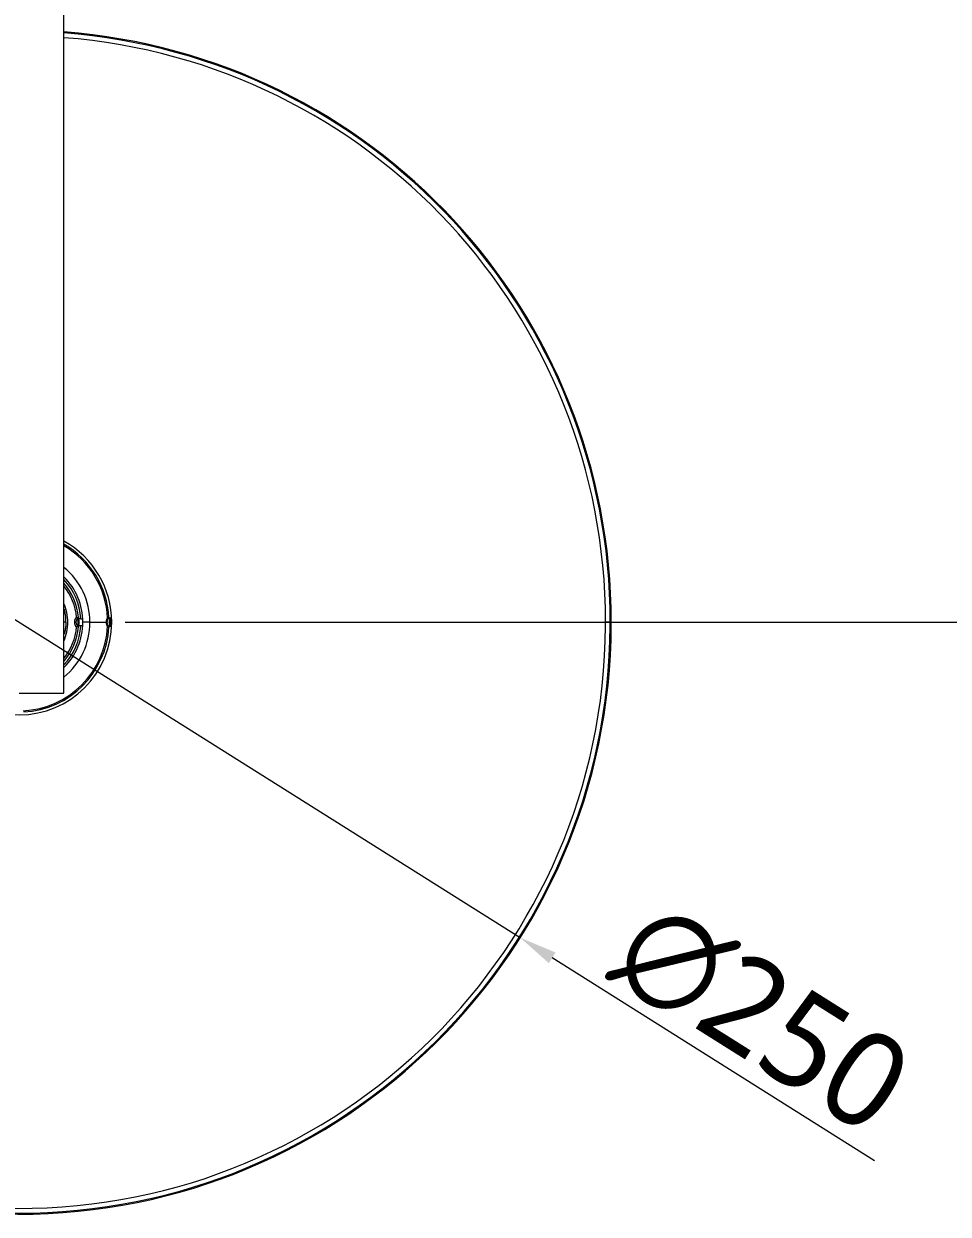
# Model space of a CAD drawing. Extents: x 3274 to 6433, y 0 to 2315.
# Drawn here: x 4228.5 to 4424, y 1523.1 to 1774.9 of the extents above; entities that cross this region are included whole.
import ezdxf

# ---------------------------------------------------------------- set-up
doc = ezdxf.new("R2010")
doc.units = 0
doc.header["$LTSCALE"] = 4
doc.header["$MEASUREMENT"] = 0
doc.header["$PDMODE"] = 3
doc.header["$PDSIZE"] = -10
doc.layers.get('0').update_dxf_attribs({"linetype": 'CONTINUOUS'})
doc.layers.get('DEFPOINTS').update_dxf_attribs({"linetype": 'CONTINUOUS'})
doc.layers.add('1', color=7, linetype='CONTINUOUS', true_color=0xffffff)
doc.styles.add('Daelim Dimension', font='NanumGothic.ttf')
doc.dimstyles.new('DEFAULT', dxfattribs={"dimscale": 2, "dimtxt": 2, "dimasz": 2, "dimexe": 0, "dimexo": 2, "dimgap": 1, "dimtad": 1, "dimdec": 1, "dimzin": 9, "dimdsep": 46, "dimtxsty": 'Daelim Dimension', "dimcen": 0.5, "dimclrd": 252, "dimclre": 252, "dimclrt": 3, "dimadec": 1, "dimazin": 0, "dimtfac": 1, "dimtdec": 1, "dimtix": 1, "dimtmove": 0, "dimatfit": 3, "dimfxl": 1, "dimtolj": 1, "dimtzin": 1, "dimlwd": 9, "dimlwe": 9, "dimarcsym": 0})

# ---------------------------------------------------------------- blocks, each defined once
blk = doc.blocks.new('*D1')
at = {"color": 5, "lineweight": 9, "ltscale": 0.5, "transparency": 16777216}
for p, q in [((4336.52, 2135.39), (4578.33, 2135.39)), ((4576.33, 1656.29), (4576.33, 2127.39)), ((4249.99, 1648.29), (4578.33, 1648.29))]:
    blk.add_line(p, q, dxfattribs=at)
at = {"color": 5, "ltscale": 0.5, "transparency": 16777216}
for points in [[(4575, 2127.39), (4577.66, 2127.39), (4576.33, 2135.39)], [(4575, 1656.29), (4577.66, 1656.29), (4576.33, 1648.29)]]:
    blk.add_solid(points, dxfattribs=at)
at = {"layer": 'DEFPOINTS', "color": 0, "ltscale": 0.5, "transparency": 16777216}
for p in [(4332.52, 2135.39), (4576.33, 2135.39), (4245.99, 1648.29)]:
    blk.add_point(p, dxfattribs=at)
at = {"color": 7, "ltscale": 0.5, "transparency": 16777216, "insert": (4563.44, 1891.84), "char_height": 20, "attachment_point": 5, "rotation": 90, "style": 'Daelim Dimension'}
blk.add_mtext('\\A1;487', dxfattribs=at)
blk = doc.blocks.new('*D2')
at = {"color": 5, "lineweight": 9, "ltscale": 0.5, "transparency": 16777216}
for p, q in [((4114.78, 1719.29), (4108.01, 1723.55)), ((4121.55, 1715.02), (4333.48, 1581.56)), ((4408.4, 1534.37), (4340.25, 1577.29))]:
    blk.add_line(p, q, dxfattribs=at)
at = {"color": 5, "ltscale": 0.5, "transparency": 16777216}
for points in [[(4115.49, 1720.42), (4114.07, 1718.16), (4121.55, 1715.02)], [(4340.96, 1578.42), (4339.54, 1576.16), (4333.48, 1581.56)]]:
    blk.add_solid(points, dxfattribs=at)
at = {"layer": 'DEFPOINTS', "color": 0, "ltscale": 0.5, "transparency": 16777216}
for p in [(4121.55, 1715.02), (4333.48, 1581.56)]:
    blk.add_point(p, dxfattribs=at)
at = {"color": 7, "ltscale": 0.5, "transparency": 16777216, "insert": (4384.58, 1564.61), "char_height": 20, "attachment_point": 5, "rotation": 327.7987, "style": 'Daelim Dimension'}
blk.add_mtext('\\A1;∅250', dxfattribs=at)

msp = doc.modelspace()

# ---------------------------------------------------------------- linework, layer by layer
at = {"layer": '1', "color": 7, "linetype": 'Continuous', "lineweight": 18}
for p, q in [((4237.02, 1633.29), (4237.02, 1993.29)), ((4240.08, 1649.26), (4240.08, 1649.26)), ((4240.08, 1647.32), (4240.08, 1647.32)), ((4240.6, 1649.04), (4240.09, 1649.04)), ((4240.6, 1647.54), (4240.09, 1647.54)), ((4227.52, 1633.29), (4237.02, 1633.29))]:
    msp.add_line(p, q, dxfattribs=at)
at = {"layer": '1', "color": 7, "linetype": 'Continuous', "lineweight": 13}
for p, q in [((4237.44, 1648.29), (4237.02, 1648.29)), ((4240.22, 1648.29), (4240.17, 1648.29)), ((4242.52, 1648.29), (4241.02, 1648.29)), ((4352.53, 1648.29), (4351.53, 1648.29)), ((4352.75, 1648.29), (4352.53, 1648.29))]:
    msp.add_line(p, q, dxfattribs=at)
at = {"layer": '1', "color": 7, "linetype": 'Continuous', "lineweight": 18}
for radius, start, end in [(125.23, 0, 85.6516), (19.6, 0, 61.0088), (18.75, 2.6327, 59.5519), (15, 0, 50.7023), (13.5, 0, 45.2742), (12.6, 4.4546, 41.0658), (10.3, 0, 22.7334), (125.23, 180, 359.7574), (19.6, 180, 0), (18.75, 272.6327, 357.3673), (13.5, 314.7258, 0), (15, 309.2977, 0), (10.3, 337.2666, 0), (12.6, 318.9342, 355.5454), (12.7, 360, 3.3862), (12.7, 356.6138, 0), (125.23, 359.7574, 0)]:
    msp.add_arc((4227.52, 1648.29), radius, start, end, dxfattribs=at)
at = {"layer": '1', "color": 7, "linetype": 'Continuous', "lineweight": 13}
for radius, start, end in [(125.01, 360, 85.6441), (124.01, 0, 85.6077), (19.02, 3.0629, 60.0304), (13.1, 3.2821, 43.5154), (12.2, 4.7355, 38.8594), (125.01, 180, 359.6416), (124.01, 180, 359.6416), (19.02, 273.0629, 356.9369), (13.1, 316.484, 356.7179), (12.2, 321.1396, 355.2651), (124.01, 359.6416, 0), (125.01, 359.6416, 0), (125.23, 359.7574, 360)]:
    msp.add_arc((4227.52, 1648.29), radius, start, end, dxfattribs=at)
at = {"layer": '1', "color": 7, "linetype": 'Continuous', "lineweight": 18}
msp.add_ellipse((4246.63, 1647.44), major_axis=(0.112, -0.278), ratio=0.999587, start_param=1.14515, end_param=1.993458, dxfattribs=at)
for points, knots in [([(4237.44, 1648.29), (4237.45, 1648.71), (4237.43, 1649.13), (4237.36, 1649.76), (4237.33, 1649.97), (4237.27, 1650.28), (4237.25, 1650.39), (4237.21, 1650.59), (4237.19, 1650.7), (4237.14, 1650.89), (4237.12, 1650.98), (4237.1, 1651.06)], [0, 0, 0, 0, 0.45162, 0.45162, 0.67743, 0.67743, 0.790335, 0.790335, 0.90324, 0.90324, 1, 1, 1, 1]), ([(4237.44, 1648.29), (4237.43, 1648.01), (4237.42, 1647.73), (4237.36, 1647.18), (4237.32, 1646.91), (4237.24, 1646.5), (4237.21, 1646.36), (4237.16, 1646.16), (4237.15, 1646.09), (4237.11, 1645.96), (4237.09, 1645.89), (4237.07, 1645.82), (4237.07, 1645.81), (4237.07, 1645.8)], [0, 0, 0, 0, 0.330033, 0.330033, 0.660066, 0.660066, 0.825082, 0.825082, 0.907591, 0.907591, 0.990099, 0.990099, 1, 1, 1, 1]), ([(4239.93, 1647.59), (4239.9, 1647.61), (4239.82, 1647.68), (4239.72, 1647.82), (4239.64, 1648.03), (4239.61, 1648.29), (4239.64, 1648.54), (4239.72, 1648.76), (4239.82, 1648.9), (4239.9, 1648.97), (4239.93, 1648.99)], [0, 0, 0, 0, 0.097404, 0.21396, 0.346959, 0.49925, 0.651569, 0.784988, 0.901878, 1, 1, 1, 1]), ([(4239.93, 1648.99), (4239.93, 1648.99), (4239.93, 1648.99), (4239.93, 1648.99), (4239.93, 1648.99), (4239.93, 1648.99), (4239.93, 1648.99), (4239.93, 1648.99), (4239.93, 1648.99), (4239.93, 1648.99), (4239.93, 1649), (4239.93, 1649), (4239.92, 1649), (4239.92, 1649), (4239.92, 1649), (4239.92, 1649.01), (4239.92, 1649.01), (4239.91, 1649.01), (4239.91, 1649.02), (4239.91, 1649.02), (4239.9, 1649.03), (4239.9, 1649.03), (4239.9, 1649.03), (4239.89, 1649.04), (4239.89, 1649.04), (4239.89, 1649.05), (4239.88, 1649.06), (4239.88, 1649.06), (4239.87, 1649.07), (4239.87, 1649.07), (4239.86, 1649.08), (4239.85, 1649.1), (4239.83, 1649.12), (4239.81, 1649.15), (4239.78, 1649.18), (4239.76, 1649.2), (4239.75, 1649.22), (4239.73, 1649.24), (4239.71, 1649.26), (4239.7, 1649.27), (4239.69, 1649.28), (4239.68, 1649.29), (4239.67, 1649.3)], [0, 0, 0, 0, 0.014949, 0.030074, 0.045375, 0.06085, 0.076497, 0.092315, 0.108301, 0.124452, 0.140766, 0.15724, 0.17387, 0.190653, 0.207586, 0.224663, 0.24188, 0.259233, 0.276718, 0.294327, 0.312057, 0.329901, 0.347854, 0.365909, 0.384059, 0.402299, 0.420622, 0.43902, 0.457486, 0.476014, 0.494595, 0.541003, 0.59825, 0.665953, 0.743404, 0.790115, 0.833352, 0.873167, 0.909639, 0.942864, 0.972948, 1, 1, 1, 1]), ([(4239.67, 1647.28), (4239.68, 1647.29), (4239.68, 1647.29), (4239.69, 1647.3), (4239.7, 1647.31), (4239.7, 1647.31), (4239.71, 1647.32), (4239.72, 1647.33), (4239.73, 1647.34), (4239.74, 1647.35), (4239.75, 1647.37), (4239.76, 1647.38), (4239.77, 1647.39), (4239.79, 1647.41), (4239.81, 1647.43), (4239.83, 1647.46), (4239.85, 1647.48), (4239.86, 1647.5), (4239.87, 1647.51), (4239.88, 1647.53), (4239.89, 1647.54), (4239.9, 1647.55), (4239.91, 1647.56), (4239.91, 1647.56), (4239.92, 1647.57), (4239.92, 1647.58), (4239.92, 1647.58), (4239.93, 1647.59), (4239.93, 1647.59), (4239.93, 1647.59), (4239.93, 1647.59), (4239.93, 1647.59), (4239.93, 1647.59)], [0, 0, 0, 0, 0.015498, 0.031995, 0.049514, 0.068076, 0.087702, 0.108412, 0.130225, 0.15316, 0.177232, 0.202454, 0.228836, 0.256385, 0.333806, 0.4015, 0.458761, 0.505205, 0.54369, 0.581903, 0.619782, 0.657266, 0.694297, 0.730823, 0.766794, 0.802166, 0.8369, 0.870963, 0.904326, 0.936965, 0.968861, 1, 1, 1, 1]), ([(4240.08, 1647.31), (4240.08, 1647.31), (4240.08, 1647.31), (4240.08, 1647.31), (4240.08, 1647.31), (4240.08, 1647.31), (4240.08, 1647.31), (4240.07, 1647.31), (4240.07, 1647.31), (4240.07, 1647.31), (4240.07, 1647.31), (4240.06, 1647.31), (4240.06, 1647.31), (4240.06, 1647.31), (4240.05, 1647.31), (4240.05, 1647.31), (4240.05, 1647.31), (4240.04, 1647.31), (4240.04, 1647.31), (4240.03, 1647.31), (4240.03, 1647.31), (4240.02, 1647.31), (4240.01, 1647.31), (4240.01, 1647.31), (4240, 1647.31), (4239.99, 1647.3), (4239.99, 1647.3), (4239.98, 1647.3), (4239.97, 1647.3), (4239.96, 1647.3), (4239.95, 1647.3), (4239.94, 1647.3), (4239.93, 1647.3), (4239.92, 1647.3), (4239.91, 1647.3), (4239.9, 1647.3), (4239.88, 1647.3), (4239.87, 1647.3), (4239.85, 1647.29), (4239.84, 1647.29), (4239.82, 1647.29), (4239.81, 1647.29), (4239.79, 1647.29), (4239.77, 1647.29), (4239.75, 1647.29), (4239.73, 1647.29), (4239.71, 1647.29), (4239.69, 1647.28), (4239.68, 1647.28), (4239.67, 1647.28)], [0, 0, 0, 0, 0.016466, 0.033015, 0.049647, 0.066361, 0.083159, 0.100041, 0.117007, 0.134057, 0.151192, 0.168411, 0.185716, 0.203106, 0.220581, 0.238143, 0.25579, 0.273524, 0.291345, 0.309252, 0.327247, 0.345328, 0.363498, 0.381755, 0.400099, 0.418533, 0.437054, 0.455664, 0.474363, 0.49315, 0.514521, 0.53648, 0.559028, 0.582165, 0.605892, 0.630208, 0.655114, 0.68061, 0.706695, 0.733371, 0.760636, 0.788492, 0.816937, 0.845973, 0.875598, 0.905814, 0.936619, 0.968015, 1, 1, 1, 1]), ([(4239.67, 1649.3), (4239.68, 1649.3), (4239.68, 1649.3), (4239.69, 1649.3), (4239.7, 1649.3), (4239.71, 1649.29), (4239.72, 1649.29), (4239.73, 1649.29), (4239.74, 1649.29), (4239.75, 1649.29), (4239.76, 1649.29), (4239.77, 1649.29), (4239.78, 1649.29), (4239.78, 1649.29), (4239.79, 1649.29), (4239.8, 1649.29), (4239.81, 1649.29), (4239.82, 1649.29), (4239.82, 1649.29), (4239.83, 1649.29), (4239.84, 1649.29), (4239.85, 1649.29), (4239.85, 1649.29), (4239.86, 1649.29), (4239.87, 1649.28), (4239.87, 1649.28), (4239.88, 1649.28), (4239.89, 1649.28), (4239.89, 1649.28), (4239.9, 1649.28), (4239.91, 1649.28), (4239.91, 1649.28), (4239.92, 1649.28), (4239.92, 1649.28), (4239.93, 1649.28), (4239.93, 1649.28), (4239.94, 1649.28), (4239.94, 1649.28), (4239.95, 1649.28), (4239.95, 1649.28), (4239.96, 1649.28), (4239.97, 1649.28), (4239.98, 1649.28), (4239.99, 1649.28), (4240, 1649.27), (4240.02, 1649.27), (4240.03, 1649.27), (4240.04, 1649.27), (4240.05, 1649.27), (4240.05, 1649.27), (4240.06, 1649.27), (4240.07, 1649.27), (4240.07, 1649.27), (4240.07, 1649.27), (4240.08, 1649.27), (4240.08, 1649.27), (4240.08, 1649.27), (4240.08, 1649.27)], [0, 0, 0, 0, 0.015303, 0.03047, 0.045502, 0.060398, 0.075159, 0.089785, 0.104275, 0.118629, 0.132848, 0.146932, 0.16088, 0.174693, 0.18837, 0.201912, 0.215318, 0.228589, 0.241725, 0.254725, 0.267589, 0.280318, 0.292912, 0.30537, 0.317693, 0.329881, 0.341933, 0.353849, 0.365631, 0.377277, 0.388787, 0.400162, 0.411402, 0.422507, 0.433476, 0.44431, 0.455008, 0.465572, 0.476, 0.486293, 0.496451, 0.506473, 0.541547, 0.576304, 0.610746, 0.644874, 0.678689, 0.712193, 0.745388, 0.778275, 0.810855, 0.843131, 0.875103, 0.906775, 0.938147, 0.969221, 1, 1, 1, 1]), ([(4239.93, 1648.99), (4239.96, 1649), (4239.98, 1649.02), (4240.02, 1649.06), (4240.03, 1649.08), (4240.06, 1649.13), (4240.07, 1649.16), (4240.08, 1649.21), (4240.08, 1649.24), (4240.08, 1649.27)], [0, 0, 0, 0, 0.25, 0.25, 0.5, 0.5, 0.75, 0.75, 1, 1, 1, 1]), ([(4240.08, 1647.31), (4240.08, 1647.34), (4240.08, 1647.37), (4240.07, 1647.42), (4240.06, 1647.45), (4240.03, 1647.5), (4240.02, 1647.52), (4239.98, 1647.56), (4239.96, 1647.58), (4239.93, 1647.59)], [0, 0, 0, 0, 0.25, 0.25, 0.5, 0.5, 0.75, 0.75, 1, 1, 1, 1]), ([(4240.08, 1649.27), (4240.08, 1649.27), (4240.08, 1649.27), (4240.08, 1649.27), (4240.08, 1649.27), (4240.08, 1649.27), (4240.08, 1649.27), (4240.08, 1649.26), (4240.08, 1649.26), (4240.08, 1649.26), (4240.08, 1649.26), (4240.08, 1649.26), (4240.08, 1649.25), (4240.08, 1649.25), (4240.08, 1649.25), (4240.08, 1649.24), (4240.08, 1649.24), (4240.08, 1649.24), (4240.08, 1649.23), (4240.08, 1649.23), (4240.08, 1649.22), (4240.08, 1649.22), (4240.08, 1649.21), (4240.08, 1649.2), (4240.09, 1649.17), (4240.09, 1649.13), (4240.09, 1649.09), (4240.09, 1649.03), (4240.1, 1648.97), (4240.1, 1648.9), (4240.11, 1648.82), (4240.11, 1648.76), (4240.11, 1648.71), (4240.11, 1648.67), (4240.11, 1648.64), (4240.11, 1648.6), (4240.11, 1648.56), (4240.11, 1648.52), (4240.12, 1648.47), (4240.12, 1648.43), (4240.12, 1648.38), (4240.12, 1648.34), (4240.12, 1648.31), (4240.12, 1648.29)], [0, 0, 0, 0, 0.00985, 0.019664, 0.029444, 0.039194, 0.048918, 0.058619, 0.068302, 0.07797, 0.087626, 0.097274, 0.106919, 0.116563, 0.126211, 0.135866, 0.145532, 0.155212, 0.164911, 0.174632, 0.184378, 0.194154, 0.203963, 0.213808, 0.267985, 0.321611, 0.375318, 0.429735, 0.48716, 0.545431, 0.605232, 0.6672, 0.693281, 0.720119, 0.747746, 0.776189, 0.805472, 0.83562, 0.866652, 0.89859, 0.931449, 0.965248, 1, 1, 1, 1]), ([(4240.08, 1649.24), (4240.08, 1649.23), (4240.08, 1649.19), (4240.09, 1649.08), (4240.1, 1648.99), (4240.1, 1648.94)], [0, 0, 0, 0, 0.331565, 0.665315, 1, 1, 1, 1]), ([(4240.08, 1647.31), (4240.08, 1647.31), (4240.08, 1647.31), (4240.08, 1647.31), (4240.08, 1647.31), (4240.08, 1647.31), (4240.08, 1647.32), (4240.08, 1647.32), (4240.08, 1647.32), (4240.08, 1647.32), (4240.08, 1647.32), (4240.08, 1647.33), (4240.08, 1647.33), (4240.08, 1647.33), (4240.08, 1647.34), (4240.08, 1647.34), (4240.08, 1647.35), (4240.08, 1647.35), (4240.08, 1647.36), (4240.08, 1647.36), (4240.08, 1647.37), (4240.08, 1647.38), (4240.09, 1647.41), (4240.09, 1647.45), (4240.09, 1647.5), (4240.09, 1647.54), (4240.1, 1647.58), (4240.1, 1647.61), (4240.1, 1647.64), (4240.1, 1647.67), (4240.1, 1647.7), (4240.1, 1647.73), (4240.11, 1647.77), (4240.11, 1647.8), (4240.11, 1647.84), (4240.11, 1647.88), (4240.11, 1647.92), (4240.11, 1647.96), (4240.11, 1648), (4240.11, 1648.04), (4240.11, 1648.07), (4240.12, 1648.11), (4240.12, 1648.14), (4240.12, 1648.18), (4240.12, 1648.22), (4240.12, 1648.25), (4240.12, 1648.28), (4240.12, 1648.29)], [0, 0, 0, 0, 0.009991, 0.020053, 0.030187, 0.040392, 0.050669, 0.061018, 0.07144, 0.081933, 0.0925, 0.10314, 0.113853, 0.12464, 0.135502, 0.146437, 0.157448, 0.168535, 0.179697, 0.190936, 0.202252, 0.213643, 0.267506, 0.321446, 0.375493, 0.429551, 0.455041, 0.480775, 0.506758, 0.53298, 0.559418, 0.586039, 0.612802, 0.639678, 0.666688, 0.697542, 0.728194, 0.758592, 0.788728, 0.81865, 0.843427, 0.868564, 0.894071, 0.919956, 0.94623, 0.972906, 1, 1, 1, 1]), ([(4240.1, 1647.64), (4240.1, 1647.59), (4240.09, 1647.5), (4240.08, 1647.39), (4240.08, 1647.35), (4240.08, 1647.34)], [0, 0, 0, 0, 0.334693, 0.668436, 1, 1, 1, 1]), ([(4240.12, 1648.28), (4240.12, 1648.4), (4240.11, 1648.54), (4240.11, 1648.69), (4240.11, 1648.73)], [0, 0, 0, 0, 0.74134, 1, 1, 1, 1]), ([(4240.11, 1647.85), (4240.11, 1647.89), (4240.11, 1648.04), (4240.12, 1648.19), (4240.12, 1648.3)], [0, 0, 0, 0, 0.26007, 1, 1, 1, 1]), ([(4240.6, 1649.04), (4240.62, 1649.04), (4240.65, 1649.04), (4240.69, 1649.04), (4240.7, 1649.04), (4240.72, 1649.04), (4240.74, 1649.04), (4240.77, 1649.04), (4240.8, 1649.04), (4240.83, 1649.04), (4240.84, 1649.04), (4240.86, 1649.04), (4240.87, 1649.04), (4240.9, 1649.04), (4240.91, 1649.04), (4240.94, 1649.04), (4240.94, 1649.04), (4240.95, 1649.04), (4240.97, 1649.04), (4240.97, 1649.04), (4240.98, 1649.04), (4240.99, 1649.04), (4240.99, 1649.04), (4241, 1649.04), (4241, 1649.04)], [0, 0, 0, 0, 0.125, 0.125, 0.1875, 0.1875, 0.25, 0.25, 0.375, 0.375, 0.4375, 0.4375, 0.5, 0.5, 0.625, 0.625, 0.6875, 0.6875, 0.75, 0.8125, 0.8125, 0.875, 0.875, 1, 1, 1, 1]), ([(4241, 1647.54), (4241, 1647.54), (4240.99, 1647.54), (4240.99, 1647.54), (4240.98, 1647.54), (4240.97, 1647.54), (4240.97, 1647.54), (4240.96, 1647.54), (4240.94, 1647.54), (4240.92, 1647.54), (4240.91, 1647.54), (4240.9, 1647.54), (4240.89, 1647.54), (4240.86, 1647.54), (4240.84, 1647.54), (4240.81, 1647.54), (4240.8, 1647.54), (4240.77, 1647.54), (4240.75, 1647.54), (4240.72, 1647.54), (4240.7, 1647.54), (4240.69, 1647.54), (4240.65, 1647.54), (4240.62, 1647.54), (4240.6, 1647.54)], [0, 0, 0, 0, 0.125, 0.125, 0.1875, 0.1875, 0.25, 0.25, 0.375, 0.375, 0.4375, 0.4375, 0.5, 0.5, 0.625, 0.625, 0.6875, 0.6875, 0.75, 0.8125, 0.8125, 0.875, 0.875, 1, 1, 1, 1]), ([(4246.93, 1647.42), (4246.86, 1647.4), (4246.72, 1647.35), (4246.58, 1647.3), (4246.51, 1647.27)], [0, 0, 0, 0, 0.499445, 1, 1, 1, 1])]:
    msp.add_open_spline(points, degree=3, knots=knots, dxfattribs=at)
at = {"layer": '1', "color": 7, "linetype": 'Continuous', "lineweight": 13}
for points, knots in [([(4239.67, 1649.3), (4239.67, 1649.3), (4239.67, 1649.29), (4239.66, 1649.29), (4239.65, 1649.28), (4239.64, 1649.28), (4239.63, 1649.27), (4239.62, 1649.26), (4239.61, 1649.25), (4239.6, 1649.24), (4239.58, 1649.22), (4239.55, 1649.2), (4239.53, 1649.17), (4239.51, 1649.15), (4239.49, 1649.13), (4239.47, 1649.1), (4239.45, 1649.07), (4239.41, 1649.02), (4239.38, 1648.96), (4239.35, 1648.9), (4239.33, 1648.86), (4239.32, 1648.82), (4239.3, 1648.78), (4239.28, 1648.74), (4239.27, 1648.68), (4239.26, 1648.64), (4239.25, 1648.61), (4239.25, 1648.59), (4239.24, 1648.56), (4239.23, 1648.52), (4239.23, 1648.47), (4239.22, 1648.41), (4239.22, 1648.33), (4239.22, 1648.27), (4239.22, 1648.2), (4239.22, 1648.14), (4239.23, 1648.07), (4239.24, 1648.03), (4239.25, 1647.99), (4239.25, 1647.96), (4239.26, 1647.93), (4239.27, 1647.89), (4239.29, 1647.84), (4239.31, 1647.77), (4239.35, 1647.68), (4239.39, 1647.6), (4239.43, 1647.53), (4239.47, 1647.48), (4239.5, 1647.44), (4239.53, 1647.41), (4239.55, 1647.39), (4239.57, 1647.37), (4239.59, 1647.35), (4239.61, 1647.33), (4239.62, 1647.32), (4239.64, 1647.31), (4239.66, 1647.29), (4239.67, 1647.29), (4239.67, 1647.28)], [0, 0, 0, 0, 0.003667, 0.007654, 0.01196, 0.016586, 0.021531, 0.026795, 0.032377, 0.038276, 0.053726, 0.069125, 0.084466, 0.092227, 0.110731, 0.126824, 0.139481, 0.160587, 0.205938, 0.224538, 0.243062, 0.261524, 0.279934, 0.30317, 0.326367, 0.349528, 0.35784, 0.368538, 0.381615, 0.397067, 0.414887, 0.452248, 0.482769, 0.510733, 0.538695, 0.566669, 0.594666, 0.622704, 0.630568, 0.641682, 0.656055, 0.673699, 0.694628, 0.733998, 0.7679, 0.814183, 0.851715, 0.880318, 0.899882, 0.91329, 0.926737, 0.940225, 0.95375, 0.963291, 0.972689, 0.981941, 0.991045, 1, 1, 1, 1]), ([(4239.93, 1648.99), (4239.93, 1648.99), (4239.93, 1648.98), (4239.93, 1648.97), (4239.94, 1648.95), (4239.94, 1648.92), (4239.94, 1648.9), (4239.94, 1648.85), (4239.95, 1648.82), (4239.95, 1648.76), (4239.95, 1648.72), (4239.94, 1648.65), (4239.94, 1648.61), (4239.93, 1648.52), (4239.93, 1648.48), (4239.93, 1648.38), (4239.93, 1648.34), (4239.93, 1648.29)], [0, 0, 0, 0, 0.125, 0.125, 0.25, 0.25, 0.375, 0.375, 0.5, 0.5, 0.625, 0.625, 0.75, 0.75, 0.875, 0.875, 1, 1, 1, 1]), ([(4239.93, 1648.29), (4239.93, 1648.24), (4239.93, 1648.2), (4239.93, 1648.1), (4239.93, 1648.06), (4239.94, 1647.97), (4239.94, 1647.93), (4239.95, 1647.88), (4239.95, 1647.86), (4239.95, 1647.82), (4239.95, 1647.81), (4239.95, 1647.76), (4239.94, 1647.73), (4239.94, 1647.68), (4239.94, 1647.66), (4239.94, 1647.63), (4239.93, 1647.61), (4239.93, 1647.6), (4239.93, 1647.59), (4239.93, 1647.59)], [0, 0, 0, 0, 0.125, 0.125, 0.25, 0.25, 0.375, 0.375, 0.4375, 0.4375, 0.5, 0.5, 0.625, 0.625, 0.75, 0.75, 0.875, 0.875, 1, 1, 1, 1]), ([(4242.52, 1648.29), (4243.18, 1648.29), (4244.37, 1648.29), (4245.5, 1648.29), (4245.99, 1648.29)], [0, 0, 0, 0, 0.542345, 1, 1, 1, 1]), ([(4245.99, 1648.29), (4245.99, 1648.3), (4245.99, 1648.31), (4245.99, 1648.33), (4245.99, 1648.35), (4245.99, 1648.37), (4245.99, 1648.39), (4245.99, 1648.41), (4246, 1648.43), (4246, 1648.45), (4246, 1648.47), (4246, 1648.49), (4246.01, 1648.51), (4246.01, 1648.53), (4246.01, 1648.55), (4246.01, 1648.57), (4246.02, 1648.59), (4246.02, 1648.61), (4246.03, 1648.63), (4246.03, 1648.65), (4246.04, 1648.67), (4246.04, 1648.69), (4246.05, 1648.71), (4246.05, 1648.73), (4246.06, 1648.74), (4246.06, 1648.77), (4246.07, 1648.8), (4246.08, 1648.83), (4246.09, 1648.86), (4246.11, 1648.89), (4246.12, 1648.92), (4246.13, 1648.95), (4246.15, 1648.98), (4246.16, 1649.01), (4246.18, 1649.04), (4246.19, 1649.07), (4246.21, 1649.1), (4246.23, 1649.12), (4246.24, 1649.14), (4246.24, 1649.15)], [0, 0, 0, 0, 0.022074, 0.04409, 0.066053, 0.087966, 0.109835, 0.131665, 0.15346, 0.175225, 0.196966, 0.218686, 0.240391, 0.262086, 0.283776, 0.305465, 0.327159, 0.348863, 0.370581, 0.392319, 0.414082, 0.435875, 0.457702, 0.479569, 0.501481, 0.523444, 0.56096, 0.598237, 0.635299, 0.67217, 0.708878, 0.745448, 0.781909, 0.818288, 0.854615, 0.890919, 0.92723, 0.96358, 1, 1, 1, 1]), ([(4245.99, 1648.29), (4246.02, 1648.29), (4246.04, 1648.29), (4246.09, 1648.29), (4246.11, 1648.29), (4246.15, 1648.29), (4246.16, 1648.29), (4246.18, 1648.29), (4246.18, 1648.29), (4246.18, 1648.29)], [0, 0, 0, 0, 0.25, 0.25, 0.5, 0.5, 0.75, 0.75, 1, 1, 1, 1]), ([(4246.24, 1647.43), (4246.24, 1647.43), (4246.23, 1647.44), (4246.22, 1647.46), (4246.21, 1647.47), (4246.21, 1647.49), (4246.2, 1647.5), (4246.19, 1647.52), (4246.18, 1647.54), (4246.17, 1647.55), (4246.16, 1647.57), (4246.15, 1647.58), (4246.15, 1647.6), (4246.14, 1647.62), (4246.13, 1647.63), (4246.12, 1647.65), (4246.12, 1647.67), (4246.11, 1647.68), (4246.1, 1647.7), (4246.1, 1647.72), (4246.09, 1647.73), (4246.08, 1647.75), (4246.08, 1647.77), (4246.07, 1647.79), (4246.07, 1647.8), (4246.06, 1647.83), (4246.05, 1647.86), (4246.04, 1647.9), (4246.03, 1647.94), (4246.02, 1647.97), (4246.01, 1648.01), (4246.01, 1648.05), (4246, 1648.09), (4246, 1648.13), (4245.99, 1648.17), (4245.99, 1648.21), (4245.99, 1648.25), (4245.99, 1648.28), (4245.99, 1648.29)], [0, 0, 0, 0, 0.020102, 0.04017, 0.060211, 0.08023, 0.100231, 0.12022, 0.140202, 0.160182, 0.180165, 0.200156, 0.220159, 0.240179, 0.260221, 0.28029, 0.30039, 0.320526, 0.340702, 0.360923, 0.381192, 0.401515, 0.421895, 0.442337, 0.462844, 0.483421, 0.526498, 0.569442, 0.61229, 0.655081, 0.697856, 0.740652, 0.783509, 0.826462, 0.869552, 0.912813, 0.956284, 1, 1, 1, 1]), ([(4246.18, 1648.29), (4246.18, 1648.3), (4246.18, 1648.34), (4246.19, 1648.43), (4246.2, 1648.54), (4246.23, 1648.65), (4246.26, 1648.76), (4246.29, 1648.85), (4246.33, 1648.92), (4246.35, 1648.97), (4246.37, 1648.99), (4246.37, 1649)], [0, 0, 0, 0, 0.027525, 0.178827, 0.333089, 0.485798, 0.632252, 0.767859, 0.888094, 0.988347, 1, 1, 1, 1]), ([(4246.37, 1647.59), (4246.37, 1647.59), (4246.36, 1647.6), (4246.34, 1647.64), (4246.31, 1647.7), (4246.28, 1647.77), (4246.25, 1647.85), (4246.22, 1647.95), (4246.2, 1648.05), (4246.19, 1648.15), (4246.18, 1648.23), (4246.18, 1648.28), (4246.18, 1648.29)], [0, 0, 0, 0, 0.001113, 0.08311, 0.180038, 0.289823, 0.410449, 0.539879, 0.676, 0.816814, 0.960874, 1, 1, 1, 1]), ([(4246.24, 1649.15), (4246.25, 1649.15), (4246.25, 1649.16), (4246.26, 1649.16), (4246.27, 1649.17), (4246.28, 1649.18), (4246.29, 1649.18), (4246.3, 1649.19), (4246.3, 1649.19), (4246.31, 1649.2), (4246.32, 1649.2), (4246.33, 1649.21), (4246.34, 1649.21), (4246.34, 1649.22), (4246.35, 1649.22), (4246.36, 1649.23), (4246.37, 1649.23), (4246.37, 1649.23), (4246.38, 1649.24), (4246.39, 1649.24), (4246.39, 1649.25), (4246.4, 1649.25), (4246.41, 1649.25), (4246.41, 1649.26), (4246.42, 1649.26), (4246.42, 1649.26), (4246.43, 1649.27), (4246.44, 1649.27), (4246.44, 1649.27), (4246.45, 1649.28), (4246.45, 1649.28), (4246.46, 1649.28), (4246.47, 1649.29), (4246.48, 1649.29), (4246.48, 1649.3), (4246.49, 1649.3), (4246.49, 1649.3), (4246.5, 1649.3), (4246.5, 1649.3), (4246.5, 1649.31), (4246.51, 1649.31), (4246.51, 1649.31), (4246.51, 1649.31)], [0, 0, 0, 0, 0.02142, 0.042735, 0.063948, 0.085058, 0.106069, 0.12698, 0.147795, 0.168514, 0.189139, 0.209671, 0.230113, 0.250466, 0.270731, 0.290911, 0.311008, 0.331022, 0.350956, 0.370812, 0.390591, 0.410297, 0.429929, 0.449492, 0.468986, 0.488413, 0.507777, 0.527078, 0.546319, 0.565503, 0.584631, 0.623429, 0.661976, 0.700284, 0.738369, 0.776245, 0.813929, 0.851434, 0.888778, 0.925976, 0.963044, 1, 1, 1, 1]), ([(4246.51, 1647.27), (4246.51, 1647.27), (4246.51, 1647.27), (4246.51, 1647.27), (4246.51, 1647.27), (4246.5, 1647.27), (4246.5, 1647.28), (4246.5, 1647.28), (4246.5, 1647.28), (4246.5, 1647.28), (4246.5, 1647.28), (4246.49, 1647.28), (4246.49, 1647.28), (4246.49, 1647.28), (4246.48, 1647.28), (4246.48, 1647.29), (4246.48, 1647.29), (4246.47, 1647.29), (4246.47, 1647.29), (4246.47, 1647.29), (4246.46, 1647.3), (4246.46, 1647.3), (4246.45, 1647.3), (4246.44, 1647.31), (4246.43, 1647.32), (4246.41, 1647.32), (4246.4, 1647.33), (4246.39, 1647.34), (4246.37, 1647.35), (4246.36, 1647.35), (4246.35, 1647.36), (4246.33, 1647.37), (4246.31, 1647.38), (4246.3, 1647.39), (4246.28, 1647.41), (4246.26, 1647.42), (4246.25, 1647.43), (4246.24, 1647.43)], [0, 0, 0, 0, 0.019355, 0.03872, 0.058097, 0.077488, 0.096895, 0.116321, 0.135767, 0.155236, 0.17473, 0.194251, 0.213802, 0.233384, 0.252999, 0.272651, 0.29234, 0.312068, 0.331839, 0.351653, 0.371514, 0.391422, 0.430227, 0.469214, 0.508401, 0.547805, 0.587442, 0.62733, 0.667482, 0.707916, 0.748645, 0.789684, 0.831047, 0.872747, 0.914798, 0.957212, 1, 1, 1, 1]), ([(4246.45, 1649.11), (4246.45, 1649.11), (4246.45, 1649.11), (4246.45, 1649.11), (4246.45, 1649.11), (4246.45, 1649.11), (4246.44, 1649.11), (4246.44, 1649.11), (4246.44, 1649.1), (4246.44, 1649.1), (4246.44, 1649.1), (4246.44, 1649.1), (4246.44, 1649.1), (4246.43, 1649.09), (4246.43, 1649.09), (4246.43, 1649.09), (4246.43, 1649.09), (4246.42, 1649.08), (4246.42, 1649.07), (4246.41, 1649.07), (4246.41, 1649.06), (4246.4, 1649.05), (4246.39, 1649.03), (4246.38, 1649.02), (4246.37, 1649.01), (4246.37, 1649), (4246.37, 1649)], [0, 0, 0, 0, 0.02978, 0.059246, 0.088447, 0.117432, 0.146253, 0.174963, 0.203614, 0.232261, 0.260955, 0.289751, 0.318701, 0.347855, 0.377264, 0.406978, 0.437043, 0.467505, 0.529715, 0.592461, 0.656125, 0.721066, 0.787622, 0.856108, 0.926813, 1, 1, 1, 1]), ([(4246.45, 1647.47), (4246.45, 1647.47), (4246.44, 1647.47), (4246.44, 1647.48), (4246.43, 1647.49), (4246.41, 1647.51), (4246.41, 1647.52), (4246.39, 1647.55), (4246.38, 1647.57), (4246.37, 1647.59)], [0, 0, 0, 0, 0.25, 0.25, 0.5, 0.5, 0.75, 0.75, 1, 1, 1, 1]), ([(4246.45, 1649.11), (4246.51, 1649.08), (4246.58, 1649.06), (4246.71, 1649), (4246.78, 1648.96), (4246.84, 1648.93)], [0, 0, 0, 0, 0.5, 0.5, 1, 1, 1, 1]), ([(4246.84, 1647.65), (4246.78, 1647.62), (4246.71, 1647.58), (4246.58, 1647.52), (4246.51, 1647.5), (4246.45, 1647.47)], [0, 0, 0, 0, 0.5, 0.5, 1, 1, 1, 1]), ([(4246.51, 1647.27), (4246.51, 1647.29), (4246.51, 1647.31), (4246.5, 1647.35), (4246.5, 1647.36), (4246.49, 1647.4), (4246.48, 1647.41), (4246.47, 1647.44), (4246.46, 1647.46), (4246.45, 1647.47)], [0, 0, 0, 0, 0.25, 0.25, 0.5, 0.5, 0.75, 0.75, 1, 1, 1, 1]), ([(4246.51, 1649.31), (4246.52, 1649.3), (4246.55, 1649.29), (4246.59, 1649.28), (4246.62, 1649.27), (4246.66, 1649.26), (4246.7, 1649.24), (4246.73, 1649.23), (4246.77, 1649.22), (4246.8, 1649.21), (4246.84, 1649.19), (4246.87, 1649.18), (4246.9, 1649.17), (4246.92, 1649.16), (4246.93, 1649.16)], [0, 0, 0, 0, 0.093747, 0.1856, 0.27556, 0.363627, 0.4498, 0.53408, 0.616467, 0.69696, 0.77556, 0.852267, 0.92708, 1, 1, 1, 1]), ([(4246.84, 1647.65), (4246.81, 1647.69), (4246.73, 1647.78), (4246.63, 1648), (4246.6, 1648.29), (4246.63, 1648.58), (4246.73, 1648.8), (4246.81, 1648.9), (4246.84, 1648.93)], [0, 0, 0, 0, 0.114395, 0.30718, 0.499965, 0.692749, 0.885534, 1, 1, 1, 1]), ([(4246.84, 1648.93), (4246.84, 1648.93), (4246.84, 1648.92), (4246.84, 1648.9), (4246.84, 1648.89), (4246.84, 1648.86), (4246.84, 1648.85), (4246.84, 1648.83), (4246.84, 1648.82), (4246.83, 1648.78), (4246.83, 1648.76), (4246.82, 1648.7), (4246.81, 1648.66), (4246.81, 1648.59), (4246.8, 1648.56), (4246.79, 1648.48), (4246.79, 1648.45), (4246.79, 1648.37), (4246.79, 1648.33), (4246.79, 1648.29)], [0, 0, 0, 0, 0.125, 0.125, 0.25, 0.25, 0.3125, 0.3125, 0.375, 0.375, 0.5, 0.5, 0.625, 0.625, 0.75, 0.75, 0.875, 0.875, 1, 1, 1, 1]), ([(4246.79, 1648.29), (4246.79, 1648.25), (4246.79, 1648.21), (4246.79, 1648.13), (4246.79, 1648.1), (4246.8, 1648.02), (4246.81, 1647.99), (4246.81, 1647.92), (4246.82, 1647.88), (4246.83, 1647.82), (4246.83, 1647.8), (4246.84, 1647.75), (4246.84, 1647.73), (4246.84, 1647.69), (4246.84, 1647.68), (4246.84, 1647.66), (4246.84, 1647.65), (4246.84, 1647.65)], [0, 0, 0, 0, 0.125, 0.125, 0.25, 0.25, 0.375, 0.375, 0.5, 0.5, 0.625, 0.625, 0.75, 0.75, 0.875, 0.875, 1, 1, 1, 1]), ([(4246.93, 1649.16), (4246.93, 1649.16), (4246.93, 1649.16), (4246.93, 1649.16), (4246.93, 1649.15), (4246.93, 1649.15), (4246.93, 1649.15), (4246.93, 1649.15), (4246.93, 1649.15), (4246.94, 1649.15), (4246.94, 1649.14), (4246.94, 1649.14), (4246.94, 1649.14), (4246.94, 1649.14), (4246.94, 1649.13), (4246.94, 1649.13), (4246.94, 1649.13), (4246.94, 1649.12), (4246.94, 1649.12), (4246.94, 1649.11), (4246.94, 1649.1), (4246.94, 1649.08), (4246.94, 1649.04), (4246.95, 1649), (4246.95, 1648.95), (4246.95, 1648.88), (4246.96, 1648.79), (4246.96, 1648.71), (4246.96, 1648.65), (4246.96, 1648.61), (4246.96, 1648.57), (4246.96, 1648.53), (4246.96, 1648.48), (4246.97, 1648.44), (4246.97, 1648.39), (4246.97, 1648.34), (4246.97, 1648.31), (4246.97, 1648.29)], [0, 0, 0, 0, 0.009649, 0.019257, 0.028831, 0.038375, 0.047895, 0.057397, 0.066887, 0.076369, 0.085851, 0.095338, 0.104836, 0.114349, 0.123885, 0.133448, 0.143045, 0.15268, 0.16236, 0.172089, 0.181874, 0.231528, 0.281321, 0.331943, 0.384053, 0.464568, 0.550024, 0.641931, 0.676779, 0.712785, 0.749986, 0.788416, 0.828107, 0.869087, 0.91138, 0.955011, 1, 1, 1, 1]), ([(4246.97, 1648.29), (4246.97, 1648.28), (4246.97, 1648.26), (4246.97, 1648.24), (4246.97, 1648.21), (4246.97, 1648.19), (4246.97, 1648.17), (4246.97, 1648.14), (4246.96, 1648.12), (4246.96, 1648.1), (4246.96, 1648.07), (4246.96, 1648.05), (4246.96, 1648.03), (4246.96, 1648.01), (4246.96, 1647.99), (4246.96, 1647.97), (4246.96, 1647.95), (4246.96, 1647.93), (4246.96, 1647.91), (4246.96, 1647.84), (4246.96, 1647.74), (4246.95, 1647.64), (4246.95, 1647.58), (4246.94, 1647.54), (4246.94, 1647.5), (4246.94, 1647.48), (4246.94, 1647.46), (4246.94, 1647.46), (4246.94, 1647.45), (4246.94, 1647.44), (4246.94, 1647.44), (4246.94, 1647.43), (4246.93, 1647.43), (4246.93, 1647.43), (4246.93, 1647.42), (4246.93, 1647.42), (4246.93, 1647.42)], [0, 0, 0, 0, 0.022632, 0.044922, 0.066873, 0.088486, 0.109765, 0.130713, 0.151331, 0.171624, 0.191595, 0.211247, 0.230584, 0.249608, 0.268326, 0.286739, 0.304854, 0.322674, 0.340204, 0.357449, 0.492948, 0.615175, 0.667375, 0.718075, 0.767935, 0.817644, 0.836215, 0.854608, 0.872862, 0.891013, 0.909103, 0.92717, 0.945253, 0.963394, 0.98163, 1, 1, 1, 1])]:
    msp.add_open_spline(points, degree=3, knots=knots, dxfattribs=at)
for points, weights in [([(4240.12, 1648.29), (4240.12, 1648.29), (4240.05, 1648.29), (4239.93, 1648.29)], [1.09482302152, 0.968398884664, 0.968392326499, 1.09480334703]), ([(4246.24, 1649.15), (4246.33, 1649.08), (4246.38, 1649.03), (4246.37, 1649)], [1.08748680565, 0.970839181893, 0.970837731467, 1.08748245438]), ([(4246.24, 1647.43), (4246.33, 1647.5), (4246.38, 1647.56), (4246.37, 1647.59)], [1.08204340519, 0.969073627015, 0.972769265927, 1.09313032193]), ([(4246.51, 1649.31), (4246.51, 1649.23), (4246.49, 1649.17), (4246.45, 1649.11)], [1.01906124606, 0.986545283403, 0.995630266882, 1.0463161965]), ([(4246.97, 1648.29), (4246.96, 1648.29), (4246.9, 1648.29), (4246.79, 1648.29)], [1.08388312575, 0.972038771088, 0.972038958085, 1.08388368674]), ([(4246.93, 1649.16), (4246.94, 1649.07), (4246.9, 1648.99), (4246.84, 1648.93)], [1.02052170912, 0.979200863183, 1.00028024055, 1.08375984122])]:
    msp.add_rational_spline(points, weights, degree=3, dxfattribs=at)
msp.add_open_spline([(4247.12, 1648.29), (4247.09, 1648.29), (4247.04, 1648.29), (4246.99, 1648.29), (4246.97, 1648.29)], degree=3, dxfattribs=at)

# ---------------------------------------------------------------- dimensions: what is measured, and where the dimension line sits
at = {"color": 5, "ltscale": 0.5}
dim = msp.add_linear_dim(base=(4576.33, 2135.39), p1=(4245.99, 1648.29), p2=(4332.52, 2135.39), angle=90, dimstyle='DEFAULT', override={"dimtxt": 10, "dimasz": 4, "dimexe": 1, "dimdec": 0, "dimclrd": 5, "dimclre": 5, "dimclrt": 7}, dxfattribs=at)
dim.commit()
dim.dimension.update_dxf_attribs({"geometry": '*D1', "text_midpoint": (4563.44, 1891.84)})
dim = msp.add_diameter_dim_2p(p1=(4121.55, 1715.02), p2=(4333.48, 1581.56), dimstyle='DEFAULT', override={"dimtxt": 10, "dimasz": 4, "dimexe": 1, "dimdec": 0, "dimclrd": 5, "dimclre": 5, "dimclrt": 7}, dxfattribs=at)
dim.commit()
dim.dimension.update_dxf_attribs({"geometry": '*D2', "text_midpoint": (4384.58, 1564.61)})

doc.saveas('drawing.dxf')
